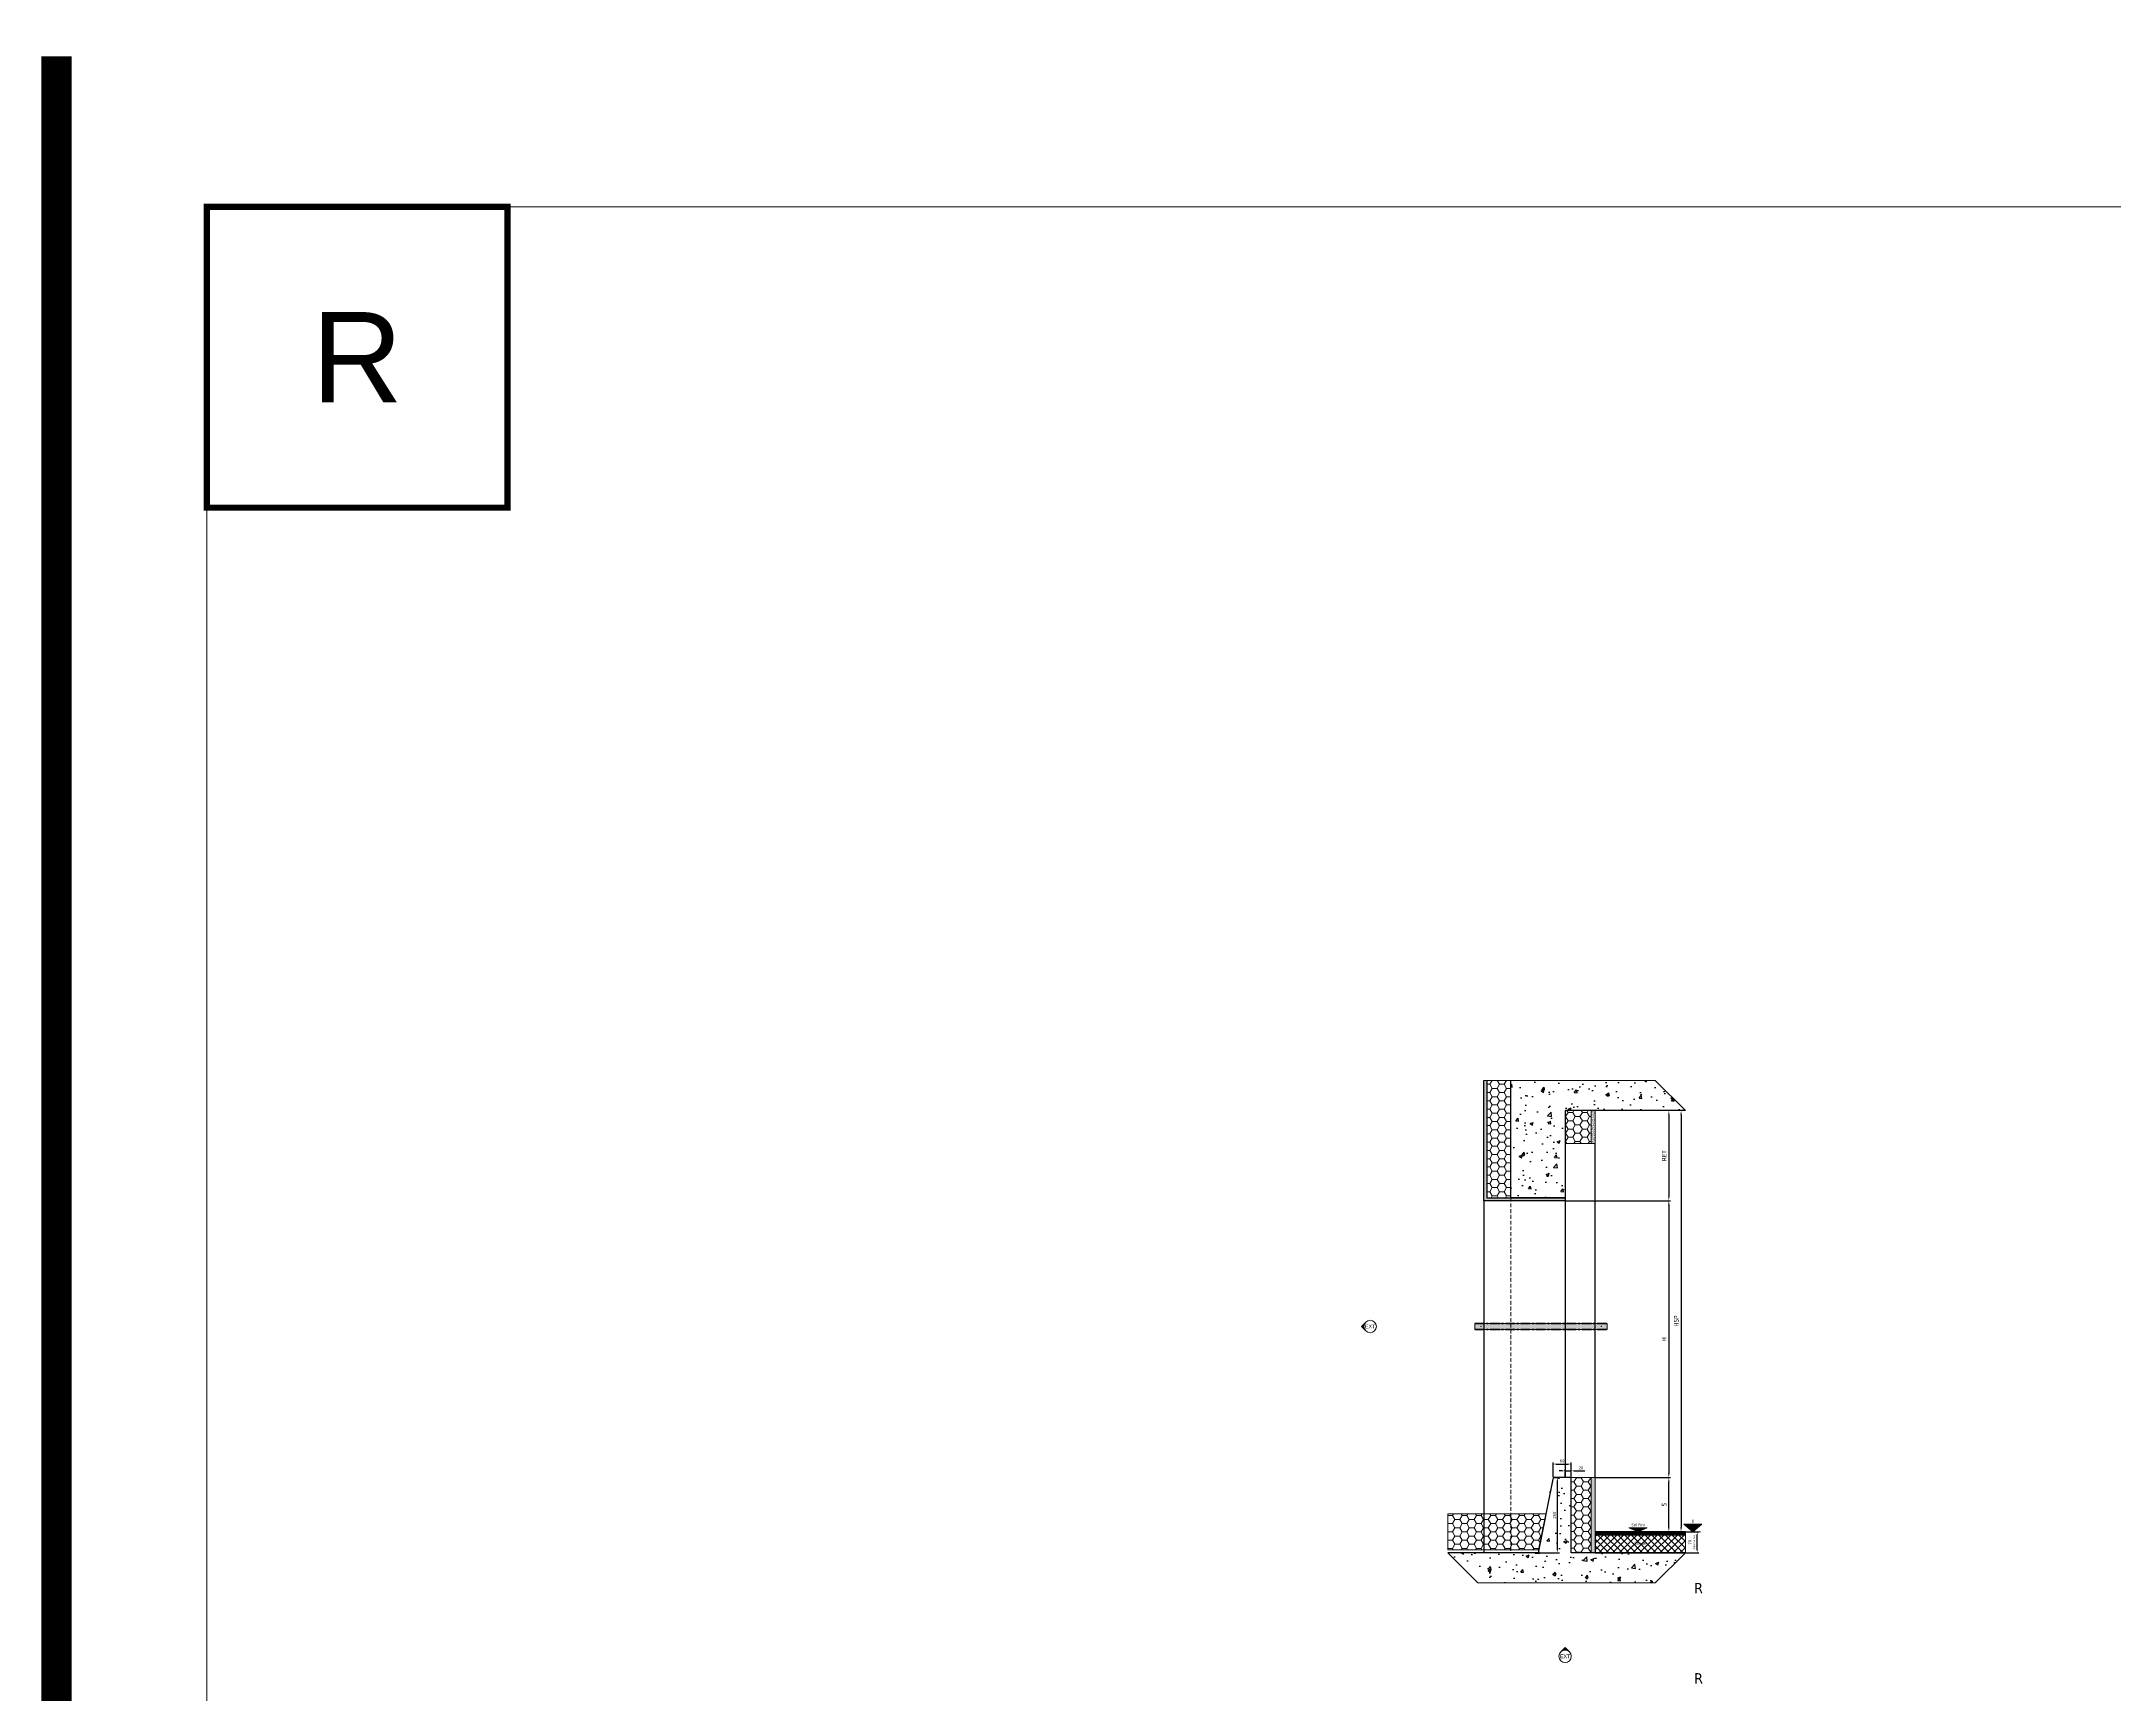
# Model space of a CAD drawing. Header units: millimetres. Extents: x -20000 to 230000, y -17405 to 25402.
# Drawn here: x 169950 to 176845, y 4552 to 10050 of the extents above; entities that cross this region are included whole.
import ezdxf
from ezdxf.enums import TextEntityAlignment as Align

# ---------------------------------------------------------------- set-up
doc = ezdxf.new("R2010")
doc.units = ezdxf.units.MM
doc.header["$PDMODE"] = 35
doc.header["$PDSIZE"] = 0.5
doc.linetypes.add('AXES', pattern=[50.800000000000004, 31.75, -6.35, 6.35, -6.35])
doc.linetypes.add('CACHE', pattern=[9.524999999999999, 6.35, -3.175])
doc.layers.get('0').update_dxf_attribs({"lineweight": 13})
doc.layers.get('Defpoints').update_dxf_attribs({"true_color": 0xc2a584})
for name, color, linetype, lineweight in [('0 - 1 (validé)', 3, 'Continuous', 13), ('1 - Axe', 1, 'AXES', 0), ('1 - BETON', 251, 'Continuous', 25), ('1 - Béton', 251, 'Continuous', 25), ('1 - Cotation', 32, 'Continuous', 13), ('1 - INTERROMPU', 253, 'CACHE', 13), ('1 - Isolant', 132, 'Continuous', 13), ('1 - Platre', 252, 'Continuous', 13), ('1 - Texte', 7, 'Continuous', 13), ('Texte', 7, 'Continuous', 13)]:
    doc.layers.add(name, color=color, linetype=linetype, lineweight=lineweight)
for name, color, linetype, lineweight, plot in [('0 - Invisible', 43, 'Continuous', 0, False), ('0 - Trame', 1, 'Continuous', 0, False), ('Non visible', 163, 'Continuous', 25, False)]:
    doc.layers.add(name, color=color, linetype=linetype, lineweight=lineweight, plot=plot)
doc.layers.add('1 - Cache', color=7, linetype='Continuous', lineweight=0, true_color=0xffffff)
doc.styles.get("Standard").update_dxf_attribs({"font": 'ARIALUNI.TTF'})
doc.styles.add('Texte Poralu', font='tahomabd.ttf')
doc.dimstyles.new('100 - 1000', dxfattribs={"dimtxt": 15, "dimasz": 15, "dimexe": 5, "dimexo": 2.5, "dimgap": 8, "dimtad": 1, "dimdec": 1, "dimtxsty": 'Texte Poralu', "dimcen": 10, "dimazin": 0, "dimtfac": 1, "dimtdec": 1, "dimtmove": 0, "dimatfit": 3, "dimfxl": 1, "dimarcsym": 0})
doc.dimstyles.new('30 - 1000', dxfattribs={"dimtxt": 10, "dimasz": 10, "dimexe": 5, "dimexo": 2.5, "dimgap": 5, "dimtad": 1, "dimdec": 1, "dimtxsty": 'Texte Poralu', "dimcen": 5, "dimazin": 0, "dimtfac": 1, "dimtdec": 1, "dimtmove": 0, "dimatfit": 3, "dimfxl": 1, "dimarcsym": 0})

# ---------------------------------------------------------------- blocks, each defined once
blk = doc.blocks.new('Cadre Coupe_Elev')
at = {"const_width": 20}
blk.add_lwpolyline([(500, 9500), (1500, 9500), (1500, 8500), (500, 8500)], close=True, dxfattribs=at)
for p in [(2000, 9500), (3500, 9500), (5000, 9500), (6500, 9500)]:
    blk.add_point(p)
at = {"layer": '0 - Trame'}
blk.add_lwpolyline([(500, 500), (9500, 500), (9500, 9500), (500, 9500)], close=True, dxfattribs=at)
for p in [(0, 10000), (10000, 10000)]:
    blk.add_point(p, dxfattribs=at)
at = {"layer": 'Defpoints'}
blk.add_point((5000, 5729.996620553562), dxfattribs=at)
at = {"color": 7}
blk.add_attdef('REPERE_1', text='', height=300, dxfattribs=at).set_placement((1000, 9000), align=Align.MIDDLE_CENTER)
at = {"layer": '1 - Texte', "color": 7}
for tag, p in [('DEFINITION1', (5000, 1200)), ('DEFINITION2', (5000, 800))]:
    blk.add_attdef(tag, text='', height=250, dxfattribs=at).set_placement(p, align=Align.MIDDLE_CENTER)
at = {"layer": 'Non visible', "style": 'Texte Poralu'}
for p in [(5447.11721373623, 4905.799125232807), (5447.11721373623, 4605.799125232807)]:
    blk.add_attdef('REPERE_2', text='', height=35, dxfattribs=at).set_placement(p, align=Align.MIDDLE_LEFT)
blk = doc.blocks.new('*U473')
at = {"layer": '1 - Isolant'}
h = blk.add_hatch(dxfattribs=at)
h.set_pattern_fill('HONEY', color=256, scale=5)
h.set_pattern_definition([(0, (-58597.14088961185, -19397.49265059368), (23.8125, 13.748153225), [15.875, -31.75]), (120, (-58597.14088961185, -19397.49265059368), (-23.81249994797095, 13.74815331511695), [15.87499999999993, -31.74999999999986]), (59.99999999999999, (-58597.14088961185, -19397.49265059368), (5.202904551637744e-08, 27.49630654011694), [-31.75, 15.875])])
h.paths.add_polyline_path([(9.553002256405232e-11, -300.0000000003563), (87.00000000008097, -300.0000000003563), (86.99999999999818, -190), (-1.818989403545856e-12, -190)])
at = {"layer": '1 - Platre'}
h = blk.add_hatch(dxfattribs=at)
h.set_pattern_fill('AR-SAND', color=256, scale=0.1)
h.set_pattern_definition([(37.50000000000001, (-58597.14088961185, -19397.49265059368), (-0.1600031295984046, 4.894132373293424), [0, -3.860800000000001, 0, -4.318000000000001, 0, -4.1275]), (7.499999999999999, (-58597.14088961185, -19397.49265059368), (4.495232831380027, 7.168251005683543), [0, -2.0828, 0, -3.4798, 0, -1.3335]), (327.5, (-58600.26508961185, -19397.49265059368), (7.90992370241458, 0.01437184678545691), [0, -1.27, 0, -4.572, 0, -5.969]), (317.5, (-58600.26508961185, -19397.49265059368), (7.635564524722972, 2.229293232572162), [0, -0.635, 0, -2.9972, 0, -3.429])])
h.paths.add_polyline_path([(100.0000000000882, -300.0000000003563), (99.99999999999818, -190), (86.99999999999818, -190), (87.00000000008097, -300.0000000003563)])
at = {"layer": '0 - Invisible'}
for points in [[(9.553002256405232e-11, -300.0000000003563), (87.00000000008097, -300.0000000003563)], [(87.00000000008097, -300.0000000003563), (100.0000000000882, -300.0000000003563)]]:
    blk.add_lwpolyline(points, dxfattribs=at)
at = {"layer": '1 - Isolant'}
blk.add_lwpolyline([(87.00000000008097, -300.0000000003563), (86.99999999999818, -190), (-1.818989403545856e-12, -190), (9.553002256405232e-11, -300.0000000003563)], dxfattribs=at)
at = {"layer": '1 - Platre'}
blk.add_lwpolyline([(100.0000000000882, -300.0000000003563), (99.99999999999818, -190), (86.99999999999818, -190), (87.00000000008097, -300.0000000003563)], dxfattribs=at)
blk = doc.blocks.new('*U756')
at = {"layer": '1 - Isolant'}
h = blk.add_hatch(dxfattribs=at)
h.set_pattern_fill('HONEY', color=256, scale=5, style=0)
h.set_pattern_definition([(0, (-80.00000000000003, 229.9999999999841), (23.8125, 13.748153225), [15.875, -31.75]), (120, (-80.00000000000003, 229.9999999999841), (-23.81249994797095, 13.74815331511695), [15.87499999999995, -31.74999999999989]), (59.99999999999999, (-80.00000000000003, 229.9999999999841), (5.202904551637744e-08, 27.49630654011694), [-31.75, 15.875])])
h.paths.add_polyline_path([(-80, 389.999999999985), (2.387982389953544e-14, 389.999999999985), (1.77635683940025e-15, -9.094947017729282e-13), (-80.00000000000003, -9.094947017729282e-13)])
at = {"layer": '0 - Invisible'}
blk.add_lwpolyline([(-80, 389.999999999985), (2.387982389953544e-14, 389.999999999985)], dxfattribs=at)
at = {"layer": '1 - Isolant'}
blk.add_lwpolyline([(2.387982389953544e-14, 389.999999999985), (0, 0), (0, 0), (1.77635683940025e-15, -9.094947017729282e-13), (-80.00000000000003, -9.094947017729282e-13), (-80, 389.999999999985)], dxfattribs=at)
blk = doc.blocks.new('*D1642')
at = {"layer": '1 - Cotation', "color": 0, "lineweight": -2, "transparency": 16777216}
for p, q in [((175020.0000000001, 6194.331641222816), (175367.4999999999, 6194.331641222816)), ((175362.4999999999, 6179.331641222816), (175362.4999999999, 5288.732209339343)), ((175120.0000000001, 5273.732209339343), (175367.4999999999, 5273.732209339343))]:
    blk.add_line(p, q, dxfattribs=at)
at = {"layer": '1 - Cotation', "color": 0, "transparency": 16777216}
for points in [[(175359.9999999999, 6179.331641222816), (175364.9999999999, 6179.331641222816), (175362.4999999999, 6194.331641222816)], [(175359.9999999999, 5288.732209339343), (175364.9999999999, 5288.732209339343), (175362.4999999999, 5273.732209339343)]]:
    blk.add_solid(points, dxfattribs=at)
at = {"layer": 'Defpoints', "color": 0, "transparency": 16777216}
for p in [(175017.5000000001, 6194.331641222816), (175117.5000000001, 5273.732209339343), (175362.4999999999, 5273.732209339343)]:
    blk.add_point(p, dxfattribs=at)
at = {"layer": '1 - Cotation', "color": 0, "transparency": 16777216, "insert": (175346.9999999999, 5734.031925281108), "char_height": 15, "attachment_point": 5, "rotation": 90, "style": 'Texte Poralu'}
blk.add_mtext('H', dxfattribs=at)
blk = doc.blocks.new('*D1643')
at = {"layer": '1 - Cotation', "color": 0, "lineweight": -2, "transparency": 16777216}
for p, q in [((175415.0000000002, 6494.331641222816), (175398.1672235971, 6494.331641222816)), ((175403.1672235971, 6479.331641222816), (175403.1672235971, 5108.73220933936)), ((175415, 5093.73220933936), (175398.1672235971, 5093.73220933936))]:
    blk.add_line(p, q, dxfattribs=at)
at = {"layer": '1 - Cotation', "color": 0, "transparency": 16777216}
for points in [[(175400.6672235971, 6479.331641222816), (175405.6672235971, 6479.331641222816), (175403.1672235971, 6494.331641222816)], [(175400.6672235971, 5108.73220933936), (175405.6672235971, 5108.73220933936), (175403.1672235971, 5093.73220933936)]]:
    blk.add_solid(points, dxfattribs=at)
at = {"layer": 'Defpoints', "color": 0, "transparency": 16777216}
for p in [(175417.5000000002, 6494.331641222816), (175403.1672235971, 5093.73220933936), (175417.5, 5093.73220933936)]:
    blk.add_point(p, dxfattribs=at)
at = {"layer": '1 - Cotation', "color": 0, "transparency": 16777216, "insert": (175387.3952289699, 5794.031925281116), "char_height": 15, "attachment_point": 5, "rotation": 90, "style": 'Texte Poralu'}
blk.add_mtext('HSP', dxfattribs=at)
blk = doc.blocks.new('*U1004')
at = {"layer": '1 - BETON'}
h = blk.add_hatch(dxfattribs=at)
h.set_pattern_fill('CONCRETE', color=256, scale=15, style=0, pattern_type=2)
h.set_pattern_definition([(49.99999999999999, (119.9999999999999, -10.00000000001504), (107.589027390113, -9.412820247389266), [11.25, -123.75]), (355, (119.9999999999999, -10.00000000001504), (-20.81270004195, 112.8288200550018), [9, -99]), (100.4514, (128.965752, -10.78440100001504), (86.77640725710323, 103.415931309143), [9.5610285, -105.1713168]), (46.18420000000002, (119.9999999999999, 19.99999999998496), (160.0861572938467, -24.82785214935271), [16.87499999999986, -185.6249999999989]), (96.6356, (133.3405117499999, 17.93100394998496), (140.1994058323055, 146.1176806350663), [14.3415432, -157.75695]), (351.1842, (119.9999999999999, 19.99999999998496), (140.1992917700441, 146.1177901387987), [13.5, -148.5]), (21, (134.9999999999999, 12.49999999998496), (89.53605781776925, -60.39283359980082), [11.25, -123.75]), (326.0000000000001, (134.9999999999999, 12.49999999998496), (36.49729978823726, 108.772506757028), [9, -99]), (71.4514, (142.46133495, 7.467259099984972), (126.0333942872235, 48.37957450649286), [9.5610285, -105.1713168]), (37.50000000000001, (119.9999999999999, -10.00000000001504), (1.8239782975936, 49.93407807469672), [0, -97.8, 0, -100.5, 0, -99.375]), (7.499999999999999, (119.9999999999999, -10.00000000001504), (39.46043061632229, 59.16175678235403), [0, -57.3, 0, -95.55, 0, -37.875]), (327.5, (86.54999999999994, -10.00000000001504), (80.07336542586135, -3.383230760156963), [0, -37.5, 0, -117, 0, -155.25]), (317.5, (71.54999999999995, -10.00000000001504), (87.47792540135794, 15.01574734984766), [0, -48.75, 0, -77.69999999999999, 0, -110.25])])
h.paths.add_polyline_path([(400, 289.999999999985), (300, 389.999999999985), (-180, 389.999999999985), (-180, 0), (0, 0), (0, 289.999999999985)])
at = {"layer": '0 - Invisible'}
blk.add_lwpolyline([(400, 289.999999999985), (300, 389.999999999985), (-180, 389.999999999985)], dxfattribs=at)
at = {"layer": '1 - BETON'}
blk.add_lwpolyline([(400, 289.999999999985), (0, 289.999999999985), (0, 0), (-180, 0), (-180, 389.999999999985)], dxfattribs=at)
blk = doc.blocks.new('*U198')
h = blk.add_hatch(color=256)
edge = h.paths.add_edge_path()
edge.add_line((-29.16815472393788, 0), (-14.58407736197061, -14.58407736196894))
edge.add_arc((1.326938559031987e-11, 1.103117597267556e-11), 20.62500000001327, 180.0000000000306, 224.9999999999923, ccw=False)
edge.add_arc((8.125056183416746e-12, -8.900435943814955e-12), 20.62500000000813, 135.0000000000017, 179.9999999999753, ccw=False)
edge.add_line((-14.58407736197061, 14.58407736196894), (-29.16815472393788, 0))
for p, q in [((-14.58407736197061, 14.58407736196894), (-29.16815472393787, 0.001705469134321902)), ((-29.16815472393787, 0.001705469134321902), (-14.58407736196841, -14.58407736197114))]:
    blk.add_line(p, q)
blk.add_circle((0, 0), 20.625)
at = {"insert": (0, 0), "char_height": 12.5, "attachment_point": 5}
blk.add_mtext('EXT', dxfattribs=at)
blk = doc.blocks.new('*D1644')
at = {"layer": '1 - Cotation', "color": 0, "lineweight": -2, "transparency": 16777216}
for p, q in [((175415.0000000001, 6494.331641222801), (175357.4999999999, 6494.331641222801)), ((175362.4999999999, 6479.331641222801), (175362.4999999999, 6209.331641222816)), ((175020.0000000001, 6194.331641222816), (175367.4999999999, 6194.331641222816))]:
    blk.add_line(p, q, dxfattribs=at)
at = {"layer": '1 - Cotation', "color": 0, "transparency": 16777216}
for points in [[(175359.9999999999, 6479.331641222801), (175364.9999999999, 6479.331641222801), (175362.4999999999, 6494.331641222801)], [(175359.9999999999, 6209.331641222816), (175364.9999999999, 6209.331641222816), (175362.4999999999, 6194.331641222816)]]:
    blk.add_solid(points, dxfattribs=at)
at = {"layer": 'Defpoints', "color": 0, "transparency": 16777216}
for p in [(175417.5000000001, 6494.331641222801), (175017.5000000001, 6194.331641222816), (175362.4999999999, 6194.331641222816)]:
    blk.add_point(p, dxfattribs=at)
at = {"layer": '1 - Cotation', "color": 0, "transparency": 16777216, "insert": (175346.9999999999, 6344.331641222837), "char_height": 15, "attachment_point": 5, "rotation": 90, "style": 'Texte Poralu'}
blk.add_mtext('RET', dxfattribs=at)
blk = doc.blocks.new('*U439')
at = {"layer": '1 - Cache'}
blk.add_hatch(color=256, dxfattribs=at).paths.add_polyline_path([(-20, -10), (419.999999999899, -10), (419.999999999899, 10), (-20, 10)])
at = {"layer": '0 - Invisible'}
blk.add_lwpolyline([(-20, -10), (419.999999999899, -10), (419.999999999899, 10), (-20, 10)], close=True, dxfattribs=at)
for p in [(0, 0), (399.999999999899, 0)]:
    blk.add_point(p, dxfattribs=at)
at = {"layer": '1 - Axe', "lineweight": 50}
for p, q in [((-20, 10), (419.999999999899, 10)), ((-20, -10), (419.999999999899, -10))]:
    blk.add_line(p, q, dxfattribs=at)
blk = doc.blocks.new('*U757')
at = {"layer": '1 - BETON'}
h = blk.add_hatch(dxfattribs=at)
h.set_pattern_fill('AR-SAND', color=256, scale=0.1)
h.set_pattern_definition([(37.50000000000001, (-189.9999999999854, -60.00000000000011), (-0.1600031295984046, 4.894132373293424), [0, -3.860800000000001, 0, -4.318000000000001, 0, -4.1275]), (7.499999999999999, (-189.9999999999854, -60.00000000000011), (4.495232831380027, 7.168251005683543), [0, -2.0828, 0, -3.4798, 0, -1.3335]), (327.5, (-193.1241999999854, -60.00000000000011), (7.90992370241458, 0.01437184678545762), [0, -1.27, 0, -4.572, 0, -5.969]), (317.5, (-193.1241999999854, -60.00000000000011), (7.635564524722972, 2.229293232572163), [0, -0.635, 0, -2.9972, 0, -3.429])])
h.paths.add_polyline_path([(-389.9999999999858, 10), (-389.9999999999858, 0), (0, 0), (3.943512183468556e-13, -260.0000000000001), (10.00000000000039, -260.0000000000001), (10, 10)])
at = {"layer": '0 - Invisible'}
blk.add_lwpolyline([(-389.9999999999858, 10), (-389.9999999999858, 0)], dxfattribs=at)
at = {"layer": '1 - BETON'}
blk.add_lwpolyline([(-389.9999999999858, 0), (0, 0), (3.943512183468556e-13, -260.0000000000001), (10.00000000000039, -260.0000000000001), (10, 10), (-389.9999999999858, 10)], dxfattribs=at)
blk = doc.blocks.new('*U189')
h = blk.add_hatch(color=256)
edge = h.paths.add_edge_path()
edge.add_line((-2.072522045462071e-13, 29.16815472393788), (-14.58407736196905, 14.58407736197051))
edge.add_arc((1.103117597267565e-11, -1.326938559031979e-11), 20.62500000001327, 90.00000000003098, 134.9999999999927, ccw=False)
edge.add_arc((-8.900435943814897e-12, -8.125056183416809e-12), 20.62500000000813, 45.00000000000222, 89.99999999997573, ccw=False)
edge.add_line((14.58407736196884, 14.58407736197071), (-2.060573933704291e-13, 29.16815472393788))
for p, q in [((0.00170546913411465, 29.16815472393787), (-14.58407736197124, 14.58407736196831)), ((14.58407736196884, 14.58407736197071), (0.00170546913411465, 29.16815472393787))]:
    blk.add_line(p, q)
blk.add_circle((0, 0), 20.625)
at = {"insert": (0, 0), "char_height": 12.5, "attachment_point": 5}
blk.add_mtext('EXT', dxfattribs=at)
blk = doc.blocks.new('*U533')
at = {"layer": '1 - Béton'}
h = blk.add_hatch(dxfattribs=at)
h.set_pattern_fill('ANSI31', color=256, scale=0.5, angle=135)
h.set_pattern_definition([(180, (199.9999999999554, -2.273736754431224e-12), (-3.33066907387547e-16, -1.5875), [])])
h.paths.add_polyline_path([(0, 60.00000000000001), (299.9999999999554, 59.99999999999545), (299.9999999999554, 69.99999999999545), (0, 70)])
h = blk.add_hatch(dxfattribs=at)
h.set_pattern_fill('ANSI37', color=256, scale=5)
h.set_pattern_definition([(45, (199.9999999999554, -2.273736754431224e-12), (-11.22532015133644, 11.22532015133644), []), (135, (199.9999999999554, -2.273736754431224e-12), (-11.22532015133644, -11.22532015133644), [])])
h.paths.add_polyline_path([(0, 0), (299.9999999999554, -6.821210263295947e-12), (299.9999999999554, 59.99999999999545), (0, 60)])
h.paths.add_polyline_path([(125.9083277367138, 20.81766286097819), (173.9506380120663, 20.81766286097819), (173.9506380120663, 42.41940899932608), (125.9083277367138, 42.41940899932608)], flags=24)
at = {"layer": '0 - Invisible'}
for points in [[(0, 60.00000000000001), (299.9999999999554, 59.99999999999545), (299.9999999999554, 69.99999999999545), (0, 70), (0, 60.00000000000001)], [(0, 0), (299.9999999999554, -6.821210263295947e-12), (299.9999999999554, 59.99999999999545), (0, 60), (0, 0)]]:
    blk.add_lwpolyline(points, dxfattribs=at)
at = {"layer": '1 - Béton'}
for points in [[(299.9999999999554, 69.99999999999545), (0, 70), (0, 60.00000000000001), (299.9999999999554, 59.99999999999545)], [(299.9999999999554, 59.99999999999545), (0, 60.00000000000001), (0, 0), (299.9999999999554, -6.821210263295947e-12)]]:
    blk.add_lwpolyline(points, dxfattribs=at)
at = {"layer": 'Texte', "insert": (149.9999999999777, 29.99999999999767), "char_height": 10, "attachment_point": 5, "style": 'Texte Poralu'}
blk.add_mtext_dynamic_manual_height_columns('Chape', width=29.38230259003263, gutter_width=50, heights=[0], dxfattribs=at)
blk = doc.blocks.new('*U1551')
at = {"layer": '1 - Isolant'}
h = blk.add_hatch(dxfattribs=at)
h.set_pattern_fill('HONEY', color=256, scale=5)
h.set_pattern_definition([(0, (-58617.14088961175, -19487.49265059333), (23.8125, 13.748153225), [15.875, -31.75]), (120, (-58617.14088961175, -19487.49265059333), (-23.81249994797095, 13.74815331511695), [15.87499999999995, -31.74999999999989]), (59.99999999999999, (-58617.14088961175, -19487.49265059333), (5.202904551637744e-08, 27.49630654011694), [-31.75, 15.875])])
h.paths.add_polyline_path([(2.182389883972664e-11, -249.9999999999995), (67.000000000181, -249.9999999999995), (67.00000000017371, 0), (0, 0)])
at = {"layer": '1 - Platre'}
h = blk.add_hatch(dxfattribs=at)
h.set_pattern_fill('AR-SAND', color=256, scale=0.1)
h.set_pattern_definition([(37.50000000000001, (-58617.14088961175, -19487.49265059333), (-0.1600031295984046, 4.894132373293424), [0, -3.860800000000001, 0, -4.318000000000001, 0, -4.1275]), (7.499999999999999, (-58617.14088961175, -19487.49265059333), (4.495232831380027, 7.168251005683543), [0, -2.0828, 0, -3.4798, 0, -1.3335]), (327.5, (-58620.26508961175, -19487.49265059333), (7.90992370241458, 0.01437184678545691), [0, -1.27, 0, -4.572, 0, -5.969]), (317.5, (-58620.26508961175, -19487.49265059333), (7.635564524722972, 2.229293232572162), [0, -0.635, 0, -2.9972, 0, -3.429])])
h.paths.add_polyline_path([(80.00000000018828, -249.9999999999995), (80.00000000017371, 0), (67.00000000017371, 0), (67.000000000181, -249.9999999999995)])
at = {"layer": '0 - Invisible'}
for points in [[(2.182389883972664e-11, -249.9999999999995), (67.000000000181, -249.9999999999995)], [(67.000000000181, -249.9999999999995), (80.00000000018828, -249.9999999999995)]]:
    blk.add_lwpolyline(points, dxfattribs=at)
at = {"layer": '1 - Isolant'}
blk.add_lwpolyline([(67.000000000181, -249.9999999999995), (67.00000000017371, 0), (0, 0), (2.182389883972664e-11, -249.9999999999995)], dxfattribs=at)
at = {"layer": '1 - Platre'}
blk.add_lwpolyline([(80.00000000018828, -249.9999999999995), (80.00000000017371, 0), (67.00000000017371, 0), (67.000000000181, -249.9999999999995)], dxfattribs=at)
blk = doc.blocks.new('*U1550')
at = {"layer": '1 - BETON'}
h = blk.add_hatch(dxfattribs=at)
h.set_pattern_fill('CONCRETE', color=256, scale=15, style=0, pattern_type=2)
h.set_pattern_definition([(49.99999999999999, (60.00000000012912, 50.00000000000007), (107.589027390113, -9.412820247389266), [11.25, -123.75]), (355, (60.00000000012912, 50.00000000000007), (-20.81270004195, 112.8288200550018), [9, -99]), (100.4514, (68.96575200012911, 49.21559900000007), (86.77640725710323, 103.415931309143), [9.5610285, -105.1713168]), (46.18420000000002, (60.00000000012912, 79.99999999999994), (160.0861572938467, -24.82785214935271), [16.87499999999969, -185.6249999999975]), (96.6356, (73.34051175012915, 77.93100394999999), (140.1994058323055, 146.1176806350663), [14.3415432, -157.75695]), (351.1842, (60.00000000012912, 79.99999999999994), (140.1992917700441, 146.1177901387987), [13.5, -148.5]), (21, (75.00000000012913, 72.50000000000006), (89.53605781776925, -60.39283359980082), [11.25, -123.75]), (326.0000000000001, (75.00000000012913, 72.50000000000006), (36.49729978823726, 108.772506757028), [9, -99]), (71.4514, (82.46133495012914, 67.46725910000005), (126.0333942872235, 48.37957450649286), [9.5610285, -105.1713168]), (37.50000000000001, (60.00000000012912, 50.00000000000007), (1.8239782975936, 49.93407807469672), [0, -97.8, 0, -100.5, 0, -99.375]), (7.499999999999999, (60.00000000012912, 50.00000000000007), (39.46043061632229, 59.16175678235403), [0, -57.3, 0, -95.55, 0, -37.875]), (327.5, (26.55000000012917, 50.00000000000007), (80.07336542586135, -3.383230760156963), [0, -37.5, 0, -117, 0, -155.25]), (317.5, (11.55000000012917, 50.00000000000007), (87.47792540135794, 15.01574734984766), [0, -48.75, 0, -77.69999999999999, 0, -110.25])])
h.paths.add_polyline_path([(380.0000000001291, -250), (280.0000000001291, -350.0000000000001), (-310, -350), (-410, -250), (-110.0000000000001, -250), (-60, 0), (0, 0), (0, -250)])
at = {"layer": '0 - Invisible'}
blk.add_lwpolyline([(380.0000000001291, -250), (280.0000000001291, -350.0000000000001), (-310, -350), (-410, -250)], dxfattribs=at)
at = {"layer": '1 - BETON'}
blk.add_lwpolyline([(380.0000000001291, -250), (0, -250), (0, 0), (-60, 0), (-110.0000000000001, -250), (-410, -250)], dxfattribs=at)
blk = doc.blocks.new('*U199')
blk.add_hatch(color=256).paths.add_polyline_path([(25, 0), (55, 25), (-5, 25)])
blk.add_line((0, 0), (50, 0))
blk.add_lwpolyline([(25, 0), (55, 25), (-5, 25), (25, 0)])
at = {"style": 'Texte Poralu'}
blk.add_attdef('HAUTEUR', text='', height=10, dxfattribs=at).set_placement((25, 34.99999999999997), align=Align.MIDDLE_CENTER)
blk = doc.blocks.new('*U200')
blk.add_hatch(color=256).paths.add_polyline_path([(0, 0), (29.99999999999999, 12.5), (-30.00000000000001, 12.5)])
blk.add_lwpolyline([(0, 0), (29.99999999999999, 12.5), (-30.00000000000001, 12.5), (0, 0)])
at = {"layer": 'Texte', "insert": (-7.105427357601002e-15, 17.5), "char_height": 10, "attachment_point": 8, "style": 'Texte Poralu'}
blk.add_mtext('Sol Fini', dxfattribs=at)
blk = doc.blocks.new('*D1640')
at = {"color": 0, "lineweight": -2, "transparency": 16777216}
for p, q in [((175420, 5093.732209339345), (175461.8284928757, 5093.732209339345)), ((175456.8284928757, 5033.732209339349), (175456.8284928757, 5083.732209339345)), ((175420, 5023.732209339349), (175461.8284928757, 5023.732209339349))]:
    blk.add_line(p, q, dxfattribs=at)
at = {"color": 0, "transparency": 16777216}
for points in [[(175455.161826209, 5083.732209339345), (175458.4951595423, 5083.732209339345), (175456.8284928757, 5093.732209339345)], [(175455.161826209, 5033.732209339349), (175458.4951595423, 5033.732209339349), (175456.8284928757, 5023.732209339349)]]:
    blk.add_solid(points, dxfattribs=at)
at = {"layer": 'Defpoints', "color": 0, "transparency": 16777216}
for p in [(175417.5, 5093.732209339345), (175456.8284928757, 5093.732209339345), (175417.5, 5023.732209339349)]:
    blk.add_point(p, dxfattribs=at)
at = {"color": 0, "transparency": 16777216, "insert": (175439.1875705564, 5058.732209339375), "char_height": 10, "attachment_point": 5, "rotation": 90, "style": 'Texte Poralu'}
blk.add_mtext('70 \\P{\\H0.6x;(Réserve Sol)}', dxfattribs=at)
blk = doc.blocks.new('*D1646')
at = {"layer": '1 - Cotation', "color": 0, "lineweight": -2, "transparency": 16777216}
for p, q in [((174977.4999999999, 5276.232209339343), (174977.4999999999, 5323.681138804182)), ((174987.4999999999, 5318.681138804182), (175027.4999999999, 5318.681138804182)), ((175037.4999999999, 5276.232209339343), (175037.4999999999, 5323.681138804182))]:
    blk.add_line(p, q, dxfattribs=at)
at = {"layer": '1 - Cotation', "color": 0, "transparency": 16777216}
for points in [[(174987.4999999999, 5320.347805470849), (174987.4999999999, 5317.014472137515), (174977.4999999999, 5318.681138804182)], [(175027.4999999999, 5320.347805470849), (175027.4999999999, 5317.014472137515), (175037.4999999999, 5318.681138804182)]]:
    blk.add_solid(points, dxfattribs=at)
at = {"layer": 'Defpoints', "color": 0, "transparency": 16777216}
for p in [(175037.4999999999, 5318.681138804182), (174977.4999999999, 5273.732209339343), (175037.4999999999, 5273.732209339343)]:
    blk.add_point(p, dxfattribs=at)
at = {"layer": '1 - Cotation', "color": 0, "transparency": 16777216, "insert": (175007.4999999999, 5328.885974264223), "char_height": 10, "attachment_point": 5, "style": 'Texte Poralu'}
blk.add_mtext('60', dxfattribs=at)
blk = doc.blocks.new('*D1647')
at = {"layer": '1 - Cotation', "color": 0, "lineweight": -2, "transparency": 16777216}
for p, q in [((174979.9999999999, 5273.732209339344), (174997.7606032732, 5273.732209339344)), ((174992.7606032732, 5033.732209339343), (174992.7606032732, 5263.732209339344)), ((174929.9999999999, 5023.732209339343), (174997.7606032732, 5023.732209339343))]:
    blk.add_line(p, q, dxfattribs=at)
at = {"layer": '1 - Cotation', "color": 0, "transparency": 16777216}
for points in [[(174991.0939366065, 5263.732209339344), (174994.4272699399, 5263.732209339344), (174992.7606032732, 5273.732209339344)], [(174991.0939366065, 5033.732209339343), (174994.4272699399, 5033.732209339343), (174992.7606032732, 5023.732209339343)]]:
    blk.add_solid(points, dxfattribs=at)
at = {"layer": 'Defpoints', "color": 0, "transparency": 16777216}
for p in [(174977.4999999999, 5273.732209339344), (174992.7606032732, 5273.732209339344), (174927.4999999999, 5023.732209339343)]:
    blk.add_point(p, dxfattribs=at)
at = {"layer": '1 - Cotation', "color": 0, "transparency": 16777216, "insert": (174982.5557678132, 5148.732209339372), "char_height": 10, "attachment_point": 5, "rotation": 90, "style": 'Texte Poralu'}
blk.add_mtext('250', dxfattribs=at)
blk = doc.blocks.new('*D1641')
at = {"layer": '1 - Cotation', "color": 0, "lineweight": -2, "transparency": 16777216}
for p, q in [((175120.0000000001, 5273.732209339343), (175367.4999999999, 5273.732209339343)), ((175362.4999999999, 5108.732209339345), (175362.4999999999, 5258.732209339343)), ((175415, 5093.732209339345), (175357.4999999999, 5093.732209339345))]:
    blk.add_line(p, q, dxfattribs=at)
at = {"layer": '1 - Cotation', "color": 0, "transparency": 16777216}
for points in [[(175359.9999999999, 5258.732209339343), (175364.9999999999, 5258.732209339343), (175362.4999999999, 5273.732209339343)], [(175359.9999999999, 5108.732209339345), (175364.9999999999, 5108.732209339345), (175362.4999999999, 5093.732209339345)]]:
    blk.add_solid(points, dxfattribs=at)
at = {"layer": 'Defpoints', "color": 0, "transparency": 16777216}
for p in [(175117.5000000001, 5273.732209339343), (175362.4999999999, 5273.732209339343), (175417.5, 5093.732209339345)]:
    blk.add_point(p, dxfattribs=at)
at = {"layer": '1 - Cotation', "color": 0, "transparency": 16777216, "insert": (175346.7280053727, 5183.732209339372), "char_height": 15, "attachment_point": 5, "rotation": 90, "style": 'Texte Poralu'}
blk.add_mtext('S', dxfattribs=at)
blk = doc.blocks.new('*U1553')
at = {"layer": '1 - Isolant'}
h = blk.add_hatch(dxfattribs=at)
h.set_pattern_fill('HONEY', color=256, scale=5, style=0)
h.set_pattern_definition([(0, (-228, 19.99999999999999), (23.8125, 13.748153225), [15.875, -31.75]), (120, (-228, 19.99999999999999), (-23.81249994797095, 13.74815331511695), [15.87499999999998, -31.74999999999996]), (59.99999999999999, (-228, 19.99999999999999), (5.202904551637744e-08, 27.49630654011694), [-31.75, 15.875])])
h.paths.add_polyline_path([(-302, 120), (-302, 4.095199006293183e-14), (0, 0), (23.99999999999999, 120)])
at = {"layer": '0 - Invisible'}
blk.add_lwpolyline([(-302, 120), (-302, 4.095199006293183e-14)], dxfattribs=at)
at = {"layer": '1 - Isolant'}
blk.add_lwpolyline([(-302, 4.095199006293183e-14), (0, 0), (23.99999999999999, 120), (-302, 120)], dxfattribs=at)
blk = doc.blocks.new('*D1655')
at = {"layer": '1 - Cotation', "color": 0, "lineweight": -2, "transparency": 16777216}
for p, q in [((175007.5000000001, 5296.085668636952), (174997.5000000001, 5296.085668636952)), ((175017.5000000001, 5276.232209339343), (175017.5000000001, 5301.085668636952)), ((175017.5000000001, 5296.085668636952), (175037.4999999999, 5296.085668636952)), ((175037.4999999999, 5276.232209339343), (175037.4999999999, 5301.085668636952)), ((175047.4999999999, 5296.085668636952), (175083.477165883, 5296.085668636952))]:
    blk.add_line(p, q, dxfattribs=at)
at = {"layer": '1 - Cotation', "color": 0, "transparency": 16777216}
for points in [[(175007.5000000001, 5297.752335303619), (175007.5000000001, 5294.419001970285), (175017.5000000001, 5296.085668636952)], [(175047.4999999999, 5297.752335303619), (175047.4999999999, 5294.419001970285), (175037.4999999999, 5296.085668636952)]]:
    blk.add_solid(points, dxfattribs=at)
at = {"layer": 'Defpoints', "color": 0, "transparency": 16777216}
for p in [(175017.5000000001, 5273.732209339343), (175037.4999999999, 5296.085668636952), (175037.4999999999, 5273.732209339343)]:
    blk.add_point(p, dxfattribs=at)
at = {"layer": '1 - Cotation', "color": 0, "transparency": 16777216, "insert": (175070.4885829414, 5306.290504096992), "char_height": 10, "attachment_point": 5, "style": 'Texte Poralu'}
blk.add_mtext('20', dxfattribs=at)

msp = doc.modelspace()

# ---------------------------------------------------------------- linework, layer by layer
at = {"const_width": 100}
msp.add_lwpolyline([(170000, -10000), (170000, 10000)], dxfattribs=at)
at = {"layer": '1 - BETON', "ltscale": 2}
msp.add_line((175117.5000000001, 5273.732209339343), (175117.5000000001, 6384.331641222816), dxfattribs=at)
at = {"layer": '1 - BETON'}
msp.add_line((174747.5000000001, 6194.331641222814), (174747.5000000001, 5023.732209339343), dxfattribs=at)
at = {"layer": '1 - BETON', "ltscale": 2}
msp.add_lwpolyline([(175017.5000000001, 6204.331641222816), (175017.4999999999, 5273.732209339343), (175017.5000000001, 5273.732209339343)], dxfattribs=at)
at = {"layer": '1 - INTERROMPU', "ltscale": 2}
msp.add_line((174837.5000000001, 6204.331641222816), (174837.5, 5023.732209339343), dxfattribs=at)

# ---------------------------------------------------------------- block references
at = {"xscale": -1}
for name, p, rotation in [('*U757', (174757.5000000001, 6204.331641222814), 90.0000000000005), ('*U473', (175017.5000000001, 6194.331641222816), 180)]:
    msp.add_blockref(name, p, dxfattribs=dict(at, rotation=rotation))
for name, p in [('*U756', (174837.5000000001, 6204.331641222816)), ('*U1004', (175017.5000000001, 6204.331641222816)), ('*U198', (174369.1681301671, 5776.285336219353)), ('*U439', (174737.5000000001, 5776.281925281084)), ('*U1550', (175037.4999999999, 5273.732209339343)), ('*U1551', (175037.4999999999, 5273.732209339343)), ('*U1553', (174929.4999999999, 5033.732209339343)), ('*U533', (175117.5, 5023.732209339349)), ('*U189', (175017.5016528884, 4679.328465829611))]:
    msp.add_blockref(name, p)
at = {"layer": '0 - 1 (validé)'}
msp.add_blockref('Cadre Coupe_Elev', (160000, 0), dxfattribs=at)
ref = msp.add_blockref('Cadre Coupe_Elev', (170000, 0), dxfattribs=at)
ref.add_attrib('REPERE_1', 'R', dxfattribs={"layer": '0', "color": 7, "height": 300}).set_placement((171000, 9000), align=Align.MIDDLE_CENTER)
ref.add_attrib('REPERE_2', 'R', dxfattribs={"layer": 'Non visible', "height": 35, "style": 'Texte Poralu'}).set_placement((175447.1172137362, 4905.799125232807), align=Align.MIDDLE_LEFT)
ref.add_attrib('REPERE_2', 'R', dxfattribs={"layer": 'Non visible', "height": 35, "style": 'Texte Poralu'}).set_placement((175447.1172137362, 4605.799125232807), align=Align.MIDDLE_LEFT)
at = {"layer": 'Texte'}
msp.add_blockref('*U200', (175260, 5093.732209339363), dxfattribs=at)
msp.add_blockref('*U199', (175417.5, 5093.732209339345), dxfattribs=at).add_auto_attribs({'HAUTEUR': '0'})

# ---------------------------------------------------------------- dimensions: what is measured, and where the dimension line sits
dim = msp.add_linear_dim(base=(175456.8284928757, 5093.732209339345), p1=(175417.5, 5023.732209339349), p2=(175417.5, 5093.732209339345), angle=90, text='<> \\P{\\H0.6x;(Réserve Sol)}', dimstyle='30 - 1000')
dim.commit()
dim.dimension.update_dxf_attribs({"geometry": '*D1640', "text_midpoint": (175439.1875705564, 5058.732209339375)})
at = {"layer": '1 - Cotation'}
for base, p1, p2, angle, text, picture, middle in [((175362.4999999999, 6194.331641222816), (175417.5000000001, 6494.331641222801), (175017.5000000001, 6194.331641222816), 270, 'RET', '*D1644', (175346.9999999999, 6344.331641222837)), ((175403.1672235971, 5093.73220933936), (175417.5000000002, 6494.331641222816), (175417.5, 5093.73220933936), 90, 'HSP', '*D1643', (175387.3952289699, 5794.031925281116)), ((175362.4999999999, 5273.732209339343), (175017.5000000001, 6194.331641222816), (175117.5000000001, 5273.732209339343), 90, 'H', '*D1642', (175346.9999999999, 5734.031925281108)), ((175362.4999999999, 5273.732209339343), (175417.5, 5093.732209339345), (175117.5000000001, 5273.732209339343), 90, 'S', '*D1641', (175346.7280053727, 5183.732209339372))]:
    dim = msp.add_linear_dim(base=base, p1=p1, p2=p2, angle=angle, text=text, dimstyle='100 - 1000', dxfattribs=at)
    dim.commit()
    dim.dimension.update_dxf_attribs({"geometry": picture, "text_midpoint": middle})
for base, p1, picture, middle in [((175037.4999999999, 5318.681138804182), (174977.4999999999, 5273.732209339343), '*D1646', (175007.4999999999, 5328.885974264223)), ((175037.4999999999, 5296.085668636952), (175017.5000000001, 5273.732209339343), '*D1655', (175070.4885829414, 5306.290504096992))]:
    dim = msp.add_linear_dim(base=base, p1=p1, p2=(175037.4999999999, 5273.732209339343), dimstyle='30 - 1000', dxfattribs=at)
    dim.commit()
    dim.dimension.update_dxf_attribs({"geometry": picture, "text_midpoint": middle})
dim = msp.add_linear_dim(base=(174992.7606032732, 5273.732209339344), p1=(174927.4999999999, 5023.732209339343), p2=(174977.4999999999, 5273.732209339344), angle=90, dimstyle='30 - 1000', dxfattribs=at)
dim.commit()
dim.dimension.update_dxf_attribs({"geometry": '*D1647', "text_midpoint": (174982.5557678132, 5148.732209339372)})

doc.saveas('drawing.dxf')
